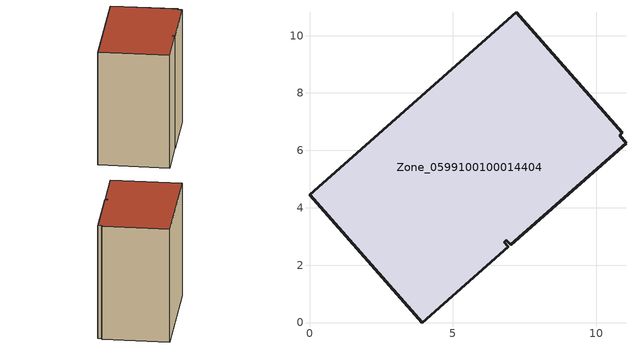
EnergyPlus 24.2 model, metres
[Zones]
Zone_0599100100014404
 floor ground (C_G): 0,4.46 7.2,10.81 10.9,6.61 10.81,6.52 11.03,6.26 7.02,2.72 6.86,2.86 6.78,2.79 6.92,2.63 3.94,0 z2.83
 wall outside (C_F): 6.78,2.79 6.86,2.86 7.02,2.72 11.03,6.26 10.81,6.52 10.9,6.61 7.2,10.81 0,4.46 3.94,0 6.92,2.63 6.78,2.79 z2.83:12.93
 roof outside (C_R): 7.02,2.72 11.03,6.26 10.81,6.52 10.9,6.61 7.2,10.81 0,4.46 3.94,0 6.92,2.63 6.78,2.79 6.86,2.86 z12.93
[BUILDING]
Pand.0599100100014404: North Axis=0; Terrain=City; Loads Convergence Tolerance Value=0.04; Temperature Convergence Tolerance Value=0.4; Solar Distribution=FullExterior; Maximum Number of Warmup Days=25; Minimum Number of Warmup Days=1
[Site:Location]
Rotterdam.The.Hague.AP_ZH_NLD Design_Conditions: Latitude=51.96; Longitude=4.45; Time Zone=1; Elevation=-4.5
[SITE:GROUNDTEMPERATURE:BUILDINGSURFACE]
18, 18, 18, 18, 18, 18, 18, 18, 18, 18, 18, 18
[MATERIAL] Thermal Absorptance=0.9; Solar Absorptance=0.7; Visible Absorptance=0.7
Name | Roughness | Thickness | Conductivity | Density | Specific Heat
G.TC.2015-2018 | MediumSmooth | 0.15 | 0.0428571 | 540 | 1210
F.TC.2015-2018 | Rough | 0.3 | 0.0666667 | 1920 | 840
R.TC.2015-2018 | MediumRough | 0.2 | 0.0333333 | 1500 | 1000
[CONSTRUCTION]
C_G: G.TC.2015-2018
C_F: F.TC.2015-2018
C_R: R.TC.2015-2018
[ZONE]
Zone_0599100100014404: Type=1; Multiplier=1; Ceiling Height=Autocalculate; Volume=Autocalculate; Floor Area=autocalculate; Part of Total Floor Area=Yes
[ZONEINFILTRATION:DESIGNFLOWRATE]
Infil_Zone_0599100100014404: Zone or ZoneList or Space or SpaceList=Zone_0599100100014404; Schedule=AlwaysOn; Design Flow Rate Calculation Method=Flow/Area; Flow Rate per Floor Area=0.0015; Constant Term Coefficient=1; Temperature Term Coefficient=0; Velocity Term Coefficient=0; Velocity Squared Term Coefficient=0
[HVACTEMPLATE:ZONE:IDEALLOADSAIRSYSTEM]
Zone_0599100100014404: Maximum Heating Supply Air Temperature=50; Minimum Cooling Supply Air Temperature=13; Maximum Heating Supply Air Humidity Ratio=0.0156; Minimum Cooling Supply Air Humidity Ratio=0.0077; Heating Limit=NoLimit; Cooling Limit=NoLimit; Dehumidification Control Type=ConstantSensibleHeatRatio; Cooling Sensible Heat Ratio=0.7; Dehumidification Setpoint=60; Humidification Control Type=None; Humidification Setpoint=30; Outdoor Air Method=None; Outdoor Air Flow Rate per Person=0.00944; Outdoor Air Flow Rate per Zone Floor Area=0; Outdoor Air Flow Rate per Zone=0; Demand Controlled Ventilation Type=None; Outdoor Air Economizer Type=NoEconomizer; Heat Recovery Type=None; Sensible Heat Recovery Effectiveness=0.7; Latent Heat Recovery Effectiveness=0.65
[ZONECONTROL:THERMOSTAT]
ThermostatControl_Zone_0599100100014404: Zone or ZoneList=Zone_0599100100014404; Control Type Schedule=DualSetpointControlType; Control 1=Thermostat_Zone_0599100100014404; Temperature Difference Between Cutout And Setpoint=0
[THERMOSTATSETPOINT:DUALSETPOINT]
Thermostat_Zone_0599100100014404: Heating Setpoint Temperature Schedule=HeatingSetpoint_Zone_0599100100014404; Cooling Setpoint Temperature Schedule=CoolingSetpoint_Zone_0599100100014404
[SCHEDULE:COMPACT]
HeatingSetpoint_Zone_0599100100014404: Through: 12/31, For: AllDays, Until: 24:00, 21
CoolingSetpoint_Zone_0599100100014404: Through: 12/31, For: AllDays, Until: 24:00, 24
DualSetpointControlType: Through: 12/31, For: AllDays, Until: 24:00, 4
AlwaysOn: Through: 12/31, For: AllDays, Until: 24:00, 1
